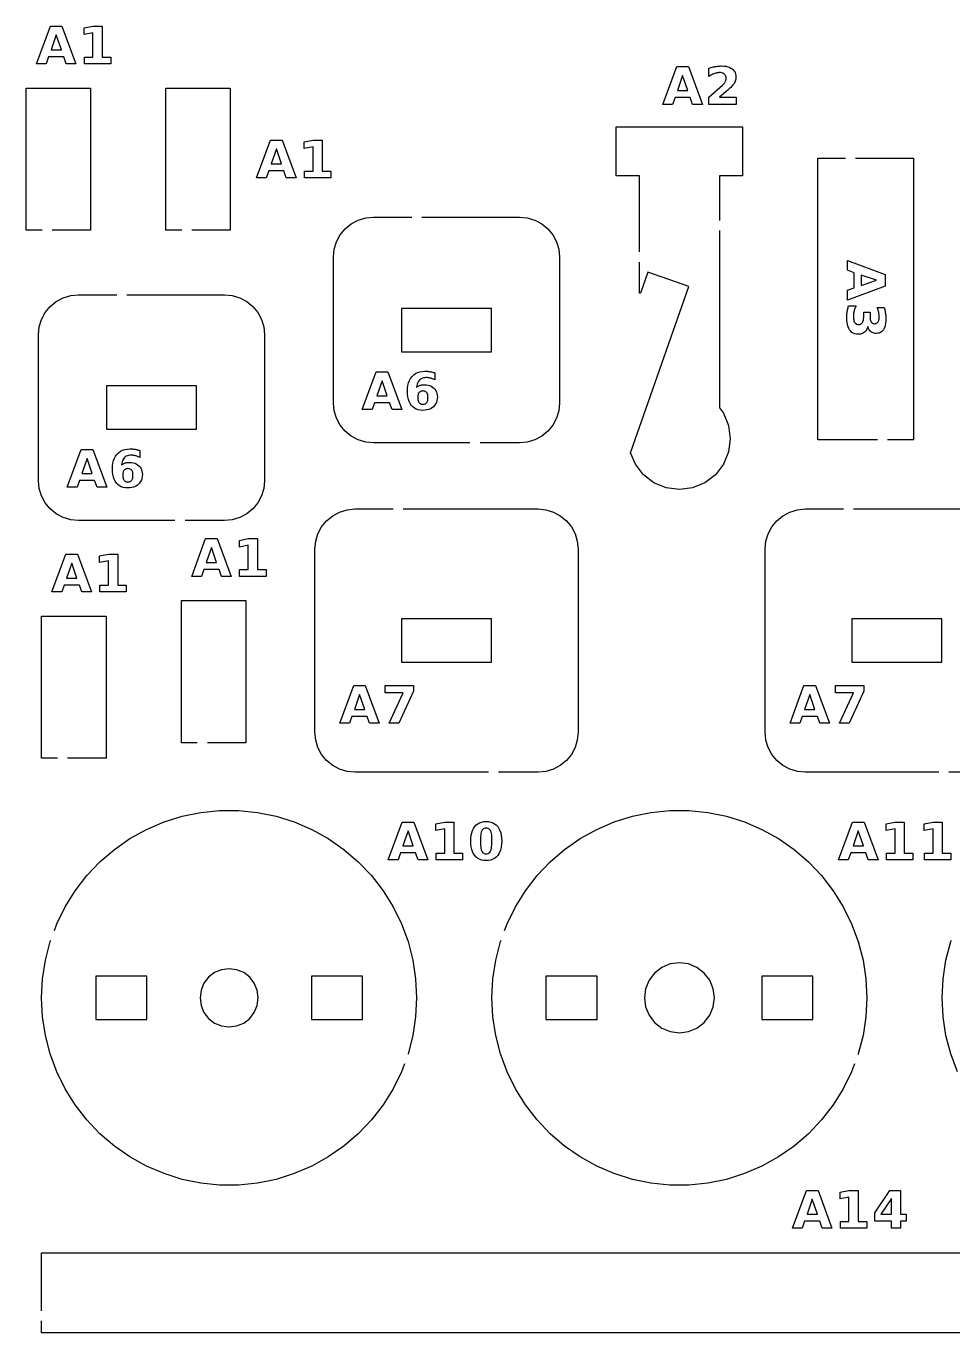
# Model space of a CAD drawing. Header units: millimetres. Extents: x 0 to 300, y 5 to 296.
# Drawn here: x 170.9 to 230.6, y 211.4 to 295.6 of the extents above; entities that cross this region are included whole.
import ezdxf

# ---------------------------------------------------------------- set-up
doc = ezdxf.new("R2010")
doc.units = ezdxf.units.MM
doc.layers.add('CUT', color=1, linetype='CONTINUOUS')
doc.layers.add('ENGRAVE', color=5, linetype='CONTINUOUS')

msp = doc.modelspace()

# ---------------------------------------------------------------- linework, layer by layer
at = {"layer": 'CUT', "color": 1}
for points in [[(171.95, 282.425), (170.925, 282.425), (170.925, 291.575), (175.075, 291.575), (175.075, 282.425), (172.6, 282.425)], [(180.95, 282.425), (179.925, 282.425), (179.925, 291.575), (184.075, 291.575), (184.075, 282.425), (181.6, 282.425)], [(210.425, 281.0269), (210.425, 285.925), (208.925, 285.925), (208.925, 289.075), (217.075, 289.075), (217.075, 285.925), (215.575, 285.925), (215.575, 283.05)], [(225.75, 268.925), (221.925, 268.925), (221.925, 287.075), (223.7, 287.075)], [(224.35, 287.075), (228.075, 287.075), (228.075, 268.925), (226.4, 268.925)], [(199.509, 268.725), (193.2963, 268.725), (192.7976, 268.7741), (192.3145, 268.9207), (191.8692, 269.1587), (191.4789, 269.4789), (191.1587, 269.8692), (190.9207, 270.3145), (190.7741, 270.7976), (190.725, 271.2963), (190.725, 280.7037), (190.7741, 281.2024), (190.9207, 281.6855), (191.1587, 282.1308), (191.4789, 282.5211), (191.8692, 282.8413), (192.3145, 283.0793), (192.7976, 283.2259), (193.2963, 283.275), (195.7633, 283.275)], [(196.4133, 283.275), (202.7037, 283.275), (203.2024, 283.2259), (203.6855, 283.0793), (204.1308, 282.8413), (204.5211, 282.5211), (204.8413, 282.1308), (205.0793, 281.6855), (205.2259, 281.2024), (205.275, 280.7037), (205.275, 271.2963), (205.2259, 270.7976), (205.0793, 270.3145), (204.8413, 269.8692), (204.5211, 269.4789), (204.1308, 269.1587), (203.6855, 268.9207), (203.2024, 268.7741), (202.7037, 268.725), (200.159, 268.725)], [(215.575, 282.4), (215.575, 270.979), (215.8368, 270.6378), (216.164, 269.8478), (216.2756, 269), (216.164, 268.1522), (215.8368, 267.3622), (215.3162, 266.6838), (214.6378, 266.1632), (213.8478, 265.836), (213, 265.7244), (212.1522, 265.836), (211.3622, 266.1632), (210.6838, 266.6838), (210.1632, 267.3622), (209.8605, 268.093), (213.6079, 278.7997), (210.9745, 279.7214), (210.4996, 278.3645), (210.425, 278.3772), (210.425, 280.3769)], [(180.509, 263.725), (174.2963, 263.725), (173.7976, 263.7741), (173.3145, 263.9207), (172.8692, 264.1587), (172.4789, 264.4789), (172.1587, 264.8692), (171.9207, 265.3145), (171.7741, 265.7976), (171.725, 266.2963), (171.725, 275.7037), (171.7741, 276.2024), (171.9207, 276.6855), (172.1587, 277.1308), (172.4789, 277.5211), (172.8692, 277.8413), (173.3145, 278.0793), (173.7976, 278.2259), (174.2963, 278.275), (176.7633, 278.275)], [(177.4133, 278.275), (183.7037, 278.275), (184.2024, 278.2259), (184.6855, 278.0793), (185.1308, 277.8413), (185.5211, 277.5211), (185.8413, 277.1308), (186.0793, 276.6855), (186.2259, 276.2024), (186.275, 275.7037), (186.275, 266.2963), (186.2259, 265.7976), (186.0793, 265.3145), (185.8413, 264.8692), (185.5211, 264.4789), (185.1308, 264.1587), (184.6855, 263.9207), (184.2024, 263.7741), (183.7037, 263.725), (181.159, 263.725)], [(200.709, 247.525), (192.0963, 247.525), (191.5976, 247.5741), (191.1145, 247.7207), (190.6692, 247.9587), (190.2789, 248.2789), (189.9587, 248.6692), (189.7207, 249.1145), (189.5741, 249.5976), (189.525, 250.0963), (189.525, 261.9037), (189.5741, 262.4024), (189.7207, 262.8855), (189.9587, 263.3308), (190.2789, 263.7211), (190.6692, 264.0413), (191.1145, 264.2793), (191.5976, 264.4259), (192.0963, 264.475), (194.5633, 264.475)], [(195.2133, 264.475), (203.9037, 264.475), (204.4024, 264.4259), (204.8855, 264.2793), (205.3308, 264.0413), (205.7211, 263.7211), (206.0413, 263.3308), (206.2793, 262.8855), (206.4259, 262.4024), (206.475, 261.9037), (206.475, 250.0963), (206.4259, 249.5976), (206.2793, 249.1145), (206.0413, 248.6692), (205.7211, 248.2789), (205.3308, 247.9587), (204.8855, 247.7207), (204.4024, 247.5741), (203.9037, 247.525), (201.359, 247.525)], [(229.709, 247.525), (221.0963, 247.525), (220.5976, 247.5741), (220.1145, 247.7207), (219.6692, 247.9587), (219.2789, 248.2789), (218.9587, 248.6692), (218.7207, 249.1145), (218.5741, 249.5976), (218.525, 250.0963), (218.525, 261.9037), (218.5741, 262.4024), (218.7207, 262.8855), (218.9587, 263.3308), (219.2789, 263.7211), (219.6692, 264.0413), (220.1145, 264.2793), (220.5976, 264.4259), (221.0963, 264.475), (223.5633, 264.475)], [(224.2133, 264.475), (232.9037, 264.475), (233.4024, 264.4259), (233.8855, 264.2793), (234.3308, 264.0413), (234.7211, 263.7211), (235.0413, 263.3308), (235.2793, 262.8855), (235.4259, 262.4024), (235.475, 261.9037), (235.475, 250.0963), (235.4259, 249.5976), (235.2793, 249.1145), (235.0413, 248.6692), (234.7211, 248.2789), (234.3308, 247.9587), (233.8855, 247.7207), (233.4024, 247.5741), (232.9037, 247.525), (230.359, 247.525)], [(181.95, 249.425), (180.925, 249.425), (180.925, 258.575), (185.075, 258.575), (185.075, 249.425), (182.6, 249.425)], [(172.95, 248.425), (171.925, 248.425), (171.925, 257.575), (176.075, 257.575), (176.075, 248.425), (173.6, 248.425)], [(172.7426, 237.3274), (172.9035, 237.7619), (173.4422, 238.8601), (174.0892, 239.8981), (174.8379, 240.8654), (175.6807, 241.7519), (176.6088, 242.5487), (177.6127, 243.2475), (178.6822, 243.8411), (179.8063, 244.3234), (180.9733, 244.6896), (182.1715, 244.9359), (183.3884, 245.0596), (184.6116, 245.0596), (185.8285, 244.9359), (187.0267, 244.6896), (188.1937, 244.3234), (189.3178, 243.8411), (190.3873, 243.2475), (191.3912, 242.5487), (192.3193, 241.7519), (193.1621, 240.8654), (193.9108, 239.8981), (194.5578, 238.8601), (195.0965, 237.7619), (195.5213, 236.6148), (195.8279, 235.4307), (196.0131, 234.2216), (196.0751, 233), (196.0131, 231.7784), (195.8279, 230.5693), (195.5213, 229.3852), (195.5114, 229.3583)], [(201.7426, 237.3274), (201.9035, 237.7619), (202.4422, 238.8601), (203.0892, 239.8981), (203.8379, 240.8654), (204.6807, 241.7519), (205.6088, 242.5487), (206.6127, 243.2475), (207.6822, 243.8411), (208.8063, 244.3234), (209.9733, 244.6896), (211.1715, 244.9359), (212.3884, 245.0596), (213.6116, 245.0596), (214.8285, 244.9359), (216.0267, 244.6896), (217.1937, 244.3234), (218.3178, 243.8411), (219.3873, 243.2475), (220.3912, 242.5487), (221.3193, 241.7519), (222.1621, 240.8654), (222.9108, 239.8981), (223.5578, 238.8601), (224.0965, 237.7619), (224.5213, 236.6148), (224.8279, 235.4307), (225.0131, 234.2216), (225.0751, 233), (225.0131, 231.7784), (224.8279, 230.5693), (224.5213, 229.3852), (224.5114, 229.3583)], [(195.2856, 228.7488), (195.0965, 228.2381), (194.5578, 227.1399), (193.9108, 226.1019), (193.1621, 225.1346), (192.3193, 224.2481), (191.3912, 223.4513), (190.3873, 222.7525), (189.3178, 222.1589), (188.1937, 221.6766), (187.0267, 221.3104), (185.8285, 221.0641), (184.6116, 220.9404), (183.3884, 220.9404), (182.1715, 221.0641), (180.9733, 221.3104), (179.8063, 221.6766), (178.6822, 222.1589), (177.6127, 222.7525), (176.6088, 223.4513), (175.6807, 224.2481), (174.8379, 225.1346), (174.0892, 226.1019), (173.4422, 227.1399), (172.9035, 228.2381), (172.4787, 229.3852), (172.1721, 230.5693), (171.9869, 231.7784), (171.9249, 233), (171.9869, 234.2216), (172.1721, 235.4307), (172.4787, 236.6148), (172.5168, 236.7178)], [(224.2856, 228.7488), (224.0965, 228.2381), (223.5578, 227.1399), (222.9108, 226.1019), (222.1621, 225.1346), (221.3193, 224.2481), (220.3912, 223.4513), (219.3873, 222.7525), (218.3178, 222.1589), (217.1937, 221.6766), (216.0267, 221.3104), (214.8285, 221.0641), (213.6116, 220.9404), (212.3884, 220.9404), (211.1715, 221.0641), (209.9733, 221.3104), (208.8063, 221.6766), (207.6822, 222.1589), (206.6127, 222.7525), (205.6088, 223.4513), (204.6807, 224.2481), (203.8379, 225.1346), (203.0892, 226.1019), (202.4422, 227.1399), (201.9035, 228.2381), (201.4787, 229.3852), (201.1721, 230.5693), (200.9869, 231.7784), (200.9249, 233), (200.9869, 234.2216), (201.1721, 235.4307), (201.4787, 236.6148), (201.5168, 236.7178)], [(230.9035, 228.2381), (230.4787, 229.3852), (230.1721, 230.5693), (229.9869, 231.7784), (229.9249, 233), (229.9869, 234.2216), (230.1721, 235.4307), (230.4787, 236.6148), (230.5168, 236.7178)], [(171.925, 212.85), (171.925, 216.575), (256.075, 216.575), (256.075, 215.575), (259.075, 215.575), (259.075, 212.425), (256.075, 212.425), (256.075, 211.425), (171.925, 211.425), (171.925, 212.2)]]:
    msp.add_lwpolyline(points, dxfattribs=at)
for points in [[(200.895, 274.605), (200.895, 277.395), (195.105, 277.395), (195.105, 274.605), (200.895, 274.605)], [(181.895, 269.605), (181.895, 272.395), (176.105, 272.395), (176.105, 269.605), (181.895, 269.605)], [(200.895, 254.605), (200.895, 257.395), (195.105, 257.395), (195.105, 254.605), (200.895, 254.605)], [(229.895, 254.605), (229.895, 257.395), (224.105, 257.395), (224.105, 254.605), (229.895, 254.605)], [(185.8101, 232.515), (185.8739, 233), (185.8101, 233.485), (185.6229, 233.937), (185.3251, 234.3251), (184.937, 234.6229), (184.485, 234.8101), (184, 234.8739), (183.515, 234.8101), (183.063, 234.6229), (182.6749, 234.3251), (182.3771, 233.937), (182.1899, 233.485), (182.1261, 233), (182.1899, 232.515), (182.3771, 232.063), (182.6749, 231.6749), (183.063, 231.3771), (183.515, 231.1899), (184, 231.1261), (184.485, 231.1899), (184.937, 231.3771), (185.3251, 231.6749), (185.6229, 232.063), (185.8101, 232.515)], [(215.1771, 232.4166), (215.2539, 233), (215.1771, 233.5834), (214.952, 234.127), (214.5938, 234.5938), (214.127, 234.952), (213.5834, 235.1771), (213, 235.2539), (212.4166, 235.1771), (211.873, 234.952), (211.4062, 234.5938), (211.048, 234.127), (210.8229, 233.5834), (210.7461, 233), (210.8229, 232.4166), (211.048, 231.873), (211.4062, 231.4062), (211.873, 231.048), (212.4166, 230.8229), (213, 230.7461), (213.5834, 230.8229), (214.127, 231.048), (214.5938, 231.4062), (214.952, 231.873), (215.1771, 232.4166)], [(175.405, 231.605), (178.695, 231.605), (178.695, 234.395), (175.405, 234.395), (175.405, 231.605)], [(189.305, 234.395), (189.305, 231.605), (192.595, 231.605), (192.595, 234.395), (189.305, 234.395)], [(204.405, 231.605), (207.695, 231.605), (207.695, 234.395), (204.405, 234.395), (204.405, 231.605)], [(218.305, 234.395), (218.305, 231.605), (221.595, 231.605), (221.595, 234.395), (218.305, 234.395)]]:
    msp.add_lwpolyline(points, close=True, dxfattribs=at)
at = {"layer": 'ENGRAVE', "color": 5}
for points in [[(172.2181, 293.1368), (171.5882, 293.1368), (172.4882, 295.5668), (173.2353, 295.5668), (174.1354, 293.1368), (173.5055, 293.1368), (173.3525, 293.5795), (172.3727, 293.5795), (172.2181, 293.1368)], [(175.229, 293.5698), (175.229, 295.1404), (174.661, 295.0232), (174.661, 295.4496), (175.2257, 295.5668), (175.8214, 295.5668), (175.8214, 293.5698), (176.3748, 293.5698), (176.3748, 293.1368), (174.6756, 293.1368), (174.6756, 293.5698), (175.229, 293.5698)], [(172.8626, 294.9972), (172.5289, 294.0304), (173.1946, 294.0304), (172.8626, 294.9972)], [(212.5654, 290.529), (211.9355, 290.529), (212.8355, 292.959), (213.5826, 292.959), (214.4827, 290.529), (213.8528, 290.529), (213.6998, 290.9717), (212.72, 290.9717), (212.5654, 290.529)], [(216.6619, 290.9896), (216.6619, 290.529), (214.896, 290.529), (214.896, 290.9896), (215.783, 291.7724), (215.8209, 291.8081), (215.8553, 291.8435), (215.8864, 291.8786), (215.9139, 291.9135), (215.9381, 291.9481), (215.9588, 291.9824), (215.9762, 292.0168), (215.9904, 292.0517), (216.0015, 292.087), (216.0094, 292.1227), (216.0142, 292.159), (216.0158, 292.1956), (216.0126, 292.2507), (216.003, 292.3021), (215.9871, 292.3498), (215.9648, 292.3938), (215.9361, 292.4341), (215.901, 292.4707), (215.8607, 292.5025), (215.8161, 292.5286), (215.7673, 292.5488), (215.7144, 292.5633), (215.6572, 292.572), (215.5958, 292.5749), (215.5462, 292.5731), (215.4951, 292.5679), (215.4424, 292.5592), (215.3882, 292.547), (215.3325, 292.5313), (215.2752, 292.5122), (215.2165, 292.4896), (215.1564, 292.4636), (215.0949, 292.4343), (215.0321, 292.4015), (214.968, 292.3654), (214.9025, 292.3258), (214.9025, 292.8597), (214.9729, 292.8821), (215.043, 292.9026), (215.1128, 292.9213), (215.1824, 292.9382), (215.2517, 292.9532), (215.3208, 292.9663), (215.3894, 292.9775), (215.4577, 292.9866), (215.5254, 292.9938), (215.5928, 292.9988), (215.6596, 293.0019), (215.726, 293.0029), (215.866, 292.9976), (215.9952, 292.9816), (216.1136, 292.9549), (216.2212, 292.9176), (216.318, 292.8695), (216.4039, 292.8109), (216.4778, 292.7426), (216.5382, 292.666), (216.5852, 292.581), (216.6188, 292.4875), (216.6389, 292.3856), (216.6456, 292.2754), (216.6428, 292.2099), (216.6342, 292.146), (216.62, 292.0835), (216.6001, 292.0226), (216.5744, 291.9631), (216.5431, 291.9051), (216.5026, 291.8446), (216.4496, 291.7777), (216.384, 291.7043), (216.3058, 291.6244), (216.2151, 291.5381), (216.1118, 291.4453), (215.5926, 290.9896), (216.6619, 290.9896)], [(213.2099, 292.3893), (212.8762, 291.4225), (213.5419, 291.4225), (213.2099, 292.3893)], [(186.3962, 285.8), (185.7663, 285.8), (186.6663, 288.23), (187.4134, 288.23), (188.3135, 285.8), (187.6836, 285.8), (187.5306, 286.2427), (186.5508, 286.2427), (186.3962, 285.8)], [(189.4071, 286.2329), (189.4071, 287.8036), (188.8391, 287.6864), (188.8391, 288.1128), (189.4038, 288.23), (189.9995, 288.23), (189.9995, 286.2329), (190.5529, 286.2329), (190.5529, 285.8), (188.8537, 285.8), (188.8537, 286.2329), (189.4071, 286.2329)], [(187.0407, 287.6604), (186.707, 286.6936), (187.3727, 286.6936), (187.0407, 287.6604)], [(223.825, 279.8451), (223.825, 280.4749), (226.255, 279.5749), (226.255, 278.8278), (223.825, 277.9277), (223.825, 278.5576), (224.2677, 278.7106), (224.2677, 279.6904), (223.825, 279.8451)], [(225.6854, 279.2005), (224.7186, 279.5342), (224.7186, 278.8685), (225.6854, 279.2005)], [(225.1115, 276.1467), (225.0825, 276.0747), (225.0483, 276.0091), (225.009, 275.9501), (224.9644, 275.8977), (224.9147, 275.8519), (224.86, 275.8128), (224.8005, 275.7809), (224.7363, 275.756), (224.6673, 275.7383), (224.5936, 275.7276), (224.5151, 275.7241), (224.3995, 275.7318), (224.2935, 275.7548), (224.1971, 275.7933), (224.1104, 275.8471), (224.0333, 275.9162), (223.9658, 276.0008), (223.9083, 276.1001), (223.8613, 276.2135), (223.8248, 276.341), (223.7987, 276.4826), (223.783, 276.6383), (223.7778, 276.8081), (223.7786, 276.8705), (223.7811, 276.9329), (223.7853, 276.9955), (223.7912, 277.058), (223.7987, 277.1206), (223.8079, 277.1832), (223.8188, 277.2458), (223.8313, 277.3081), (223.8455, 277.3702), (223.8614, 277.4321), (223.879, 277.4937), (223.8982, 277.5551), (224.3816, 277.5551), (224.3535, 277.4966), (224.3278, 277.4382), (224.3045, 277.38), (224.2836, 277.3219), (224.2651, 277.2639), (224.249, 277.206), (224.2353, 277.1484), (224.2241, 277.0911), (224.2154, 277.0341), (224.2092, 276.9774), (224.2055, 276.9211), (224.2042, 276.865), (224.2066, 276.7853), (224.2138, 276.712), (224.2258, 276.6451), (224.2426, 276.5847), (224.2641, 276.5308), (224.2905, 276.4834), (224.3213, 276.4428), (224.3563, 276.4097), (224.3955, 276.3839), (224.4388, 276.3655), (224.4863, 276.3544), (224.5379, 276.3507), (224.591, 276.3545), (224.6396, 276.3658), (224.6838, 276.3847), (224.7234, 276.4111), (224.7586, 276.4451), (224.7894, 276.4866), (224.8155, 276.5355), (224.8368, 276.5916), (224.8534, 276.6549), (224.8653, 276.7253), (224.8724, 276.803), (224.8748, 276.8878), (224.8748, 277.1385), (225.2785, 277.1385), (225.2785, 276.8748), (225.2805, 276.7995), (225.2867, 276.7309), (225.297, 276.6689), (225.3114, 276.6137), (225.3299, 276.5651), (225.3525, 276.5232), (225.3793, 276.4879), (225.4105, 276.459), (225.4459, 276.4366), (225.4856, 276.4205), (225.5296, 276.4109), (225.5779, 276.4077), (225.6228, 276.4108), (225.6642, 276.4202), (225.702, 276.4358), (225.7363, 276.4576), (225.7671, 276.4857), (225.7944, 276.52), (225.8178, 276.56), (225.8369, 276.6052), (225.8518, 276.6555), (225.8624, 276.711), (225.8688, 276.7716), (225.8709, 276.8374), (225.8699, 276.8879), (225.8671, 276.9386), (225.8624, 276.9896), (225.8557, 277.0406), (225.8472, 277.0919), (225.8367, 277.1434), (225.8244, 277.1949), (225.8103, 277.2463), (225.7944, 277.2976), (225.7767, 277.3488), (225.7571, 277.3999), (225.7358, 277.451), (226.1948, 277.451), (226.2114, 277.3892), (226.2266, 277.3276), (226.2404, 277.2662), (226.2527, 277.205), (226.2635, 277.144), (226.2729, 277.0831), (226.2809, 277.0226), (226.2874, 276.9623), (226.2924, 276.9025), (226.2961, 276.843), (226.2982, 276.7838), (226.299, 276.7251), (226.2946, 276.5738), (226.2817, 276.4358), (226.2601, 276.311), (226.2299, 276.1995), (226.191, 276.1013), (226.1435, 276.0162), (226.0873, 275.9444), (226.0224, 275.8856), (225.9488, 275.8399), (225.8665, 275.8072), (225.7754, 275.7876), (225.6756, 275.7811), (225.6067, 275.7842), (225.542, 275.7935), (225.4817, 275.8091), (225.4257, 275.831), (225.3739, 275.859), (225.3265, 275.8934), (225.2834, 275.9338), (225.2448, 275.9802), (225.2107, 276.0325), (225.1811, 276.0908), (225.1559, 276.1551), (225.1352, 276.2254), (225.1115, 276.1467)], [(193.2049, 270.875), (192.5751, 270.875), (193.4751, 273.305), (194.2222, 273.305), (195.1223, 270.875), (194.4924, 270.875), (194.3394, 271.3177), (193.3596, 271.3177), (193.2049, 270.875)], [(193.8495, 272.7354), (193.5158, 271.7686), (194.1815, 271.7686), (193.8495, 272.7354)], [(197.2016, 272.8157), (197.1516, 272.8369), (197.1025, 272.856), (197.0545, 272.873), (197.0074, 272.8878), (196.9613, 272.9006), (196.9159, 272.9112), (196.8709, 272.92), (196.8262, 272.9268), (196.7819, 272.9317), (196.738, 272.9346), (196.6944, 272.9355), (196.6045, 272.9312), (196.5215, 272.9183), (196.4454, 272.8967), (196.3761, 272.8665), (196.3137, 272.8276), (196.2582, 272.7801), (196.2097, 272.7241), (196.1685, 272.6598), (196.1345, 272.587), (196.1077, 272.5059), (196.0882, 272.4165), (196.0759, 272.3187), (196.1122, 272.3442), (196.1495, 272.3674), (196.1878, 272.3885), (196.2271, 272.4073), (196.2674, 272.4239), (196.3087, 272.4383), (196.3511, 272.4505), (196.3947, 272.4605), (196.4397, 272.4682), (196.4859, 272.4738), (196.5334, 272.4771), (196.5821, 272.4782), (196.7023, 272.4721), (196.8146, 272.454), (196.9188, 272.4237), (197.015, 272.3813), (197.1033, 272.3267), (197.1835, 272.2601), (197.2534, 272.1836), (197.3105, 272.0997), (197.355, 272.0082), (197.3868, 271.9093), (197.4058, 271.8028), (197.4122, 271.6888), (197.4051, 271.5629), (197.3838, 271.4457), (197.3483, 271.337), (197.2986, 271.2371), (197.2347, 271.1457), (197.1566, 271.063), (197.0666, 270.9911), (196.9669, 270.9323), (196.8576, 270.8866), (196.7385, 270.8539), (196.6098, 270.8343), (196.4714, 270.8278), (196.3195, 270.8367), (196.1794, 270.8633), (196.0513, 270.9078), (195.935, 270.9699), (195.8307, 271.0499), (195.7382, 271.1476), (195.6589, 271.2617), (195.594, 271.3906), (195.5435, 271.5344), (195.5074, 271.6931), (195.4858, 271.8666), (195.4786, 272.055), (195.487, 272.2486), (195.5123, 272.4278), (195.5545, 272.5927), (195.6135, 272.7433), (195.6894, 272.8796), (195.7821, 273.0015), (195.8896, 273.1066), (196.0095, 273.1927), (196.142, 273.2596), (196.287, 273.3075), (196.4446, 273.3361), (196.6146, 273.3457), (196.6703, 273.345), (196.7253, 273.3428), (196.7799, 273.3392), (196.8338, 273.3341), (196.8873, 273.3276), (196.9402, 273.3197), (196.9927, 273.3103), (197.0451, 273.2994), (197.0972, 273.2871), (197.1492, 273.2734), (197.201, 273.2582), (197.2527, 273.2415), (197.2527, 272.7923), (197.2016, 272.8157)], [(196.3775, 272.0627), (196.3341, 272.0479), (196.2953, 272.0272), (196.261, 272.0005), (196.2313, 271.9679), (196.2062, 271.9294), (196.1857, 271.885), (196.1697, 271.8347), (196.1583, 271.7784), (196.1514, 271.7162), (196.1492, 271.6481), (196.1514, 271.58), (196.1583, 271.5178), (196.1697, 271.4615), (196.1857, 271.4112), (196.2062, 271.3668), (196.2313, 271.3283), (196.261, 271.2957), (196.2953, 271.2691), (196.3341, 271.2483), (196.3775, 271.2335), (196.4254, 271.2246), (196.4779, 271.2217), (196.5309, 271.2246), (196.5793, 271.2335), (196.623, 271.2483), (196.662, 271.2691), (196.6964, 271.2957), (196.7261, 271.3283), (196.7513, 271.3668), (196.7718, 271.4112), (196.7878, 271.4615), (196.7992, 271.5178), (196.8061, 271.58), (196.8083, 271.6481), (196.8061, 271.7162), (196.7992, 271.7784), (196.7878, 271.8347), (196.7718, 271.885), (196.7513, 271.9294), (196.7261, 271.9679), (196.6964, 272.0005), (196.662, 272.0272), (196.623, 272.0479), (196.5793, 272.0627), (196.5309, 272.0716), (196.4779, 272.0745), (196.4254, 272.0716), (196.3775, 272.0627)], [(174.2049, 265.875), (173.5751, 265.875), (174.4751, 268.305), (175.2222, 268.305), (176.1223, 265.875), (175.4924, 265.875), (175.3394, 266.3177), (174.3596, 266.3177), (174.2049, 265.875)], [(174.8495, 267.7354), (174.5158, 266.7686), (175.1815, 266.7686), (174.8495, 267.7354)], [(178.2016, 267.8157), (178.1516, 267.8369), (178.1025, 267.856), (178.0545, 267.873), (178.0074, 267.8878), (177.9613, 267.9006), (177.9159, 267.9112), (177.8709, 267.92), (177.8262, 267.9268), (177.7819, 267.9317), (177.738, 267.9346), (177.6944, 267.9355), (177.6045, 267.9312), (177.5215, 267.9183), (177.4454, 267.8967), (177.3761, 267.8665), (177.3137, 267.8276), (177.2582, 267.7801), (177.2097, 267.7241), (177.1685, 267.6598), (177.1345, 267.587), (177.1077, 267.5059), (177.0882, 267.4165), (177.0759, 267.3187), (177.1122, 267.3442), (177.1495, 267.3674), (177.1878, 267.3885), (177.2271, 267.4073), (177.2674, 267.4239), (177.3087, 267.4383), (177.3511, 267.4505), (177.3947, 267.4605), (177.4397, 267.4682), (177.4859, 267.4738), (177.5334, 267.4771), (177.5821, 267.4782), (177.7023, 267.4721), (177.8146, 267.454), (177.9188, 267.4237), (178.015, 267.3813), (178.1033, 267.3267), (178.1835, 267.2601), (178.2534, 267.1836), (178.3105, 267.0997), (178.355, 267.0082), (178.3868, 266.9093), (178.4058, 266.8028), (178.4122, 266.6888), (178.4051, 266.5629), (178.3838, 266.4457), (178.3483, 266.337), (178.2986, 266.2371), (178.2347, 266.1457), (178.1566, 266.063), (178.0666, 265.9911), (177.9669, 265.9323), (177.8576, 265.8866), (177.7385, 265.8539), (177.6098, 265.8343), (177.4714, 265.8278), (177.3195, 265.8367), (177.1794, 265.8633), (177.0513, 265.9078), (176.935, 265.9699), (176.8307, 266.0499), (176.7382, 266.1476), (176.6589, 266.2617), (176.594, 266.3906), (176.5435, 266.5344), (176.5074, 266.6931), (176.4858, 266.8666), (176.4786, 267.055), (176.487, 267.2486), (176.5123, 267.4278), (176.5545, 267.5927), (176.6135, 267.7433), (176.6894, 267.8796), (176.7821, 268.0015), (176.8896, 268.1066), (177.0095, 268.1927), (177.142, 268.2596), (177.287, 268.3075), (177.4446, 268.3361), (177.6146, 268.3457), (177.6703, 268.345), (177.7253, 268.3428), (177.7799, 268.3392), (177.8338, 268.3341), (177.8873, 268.3276), (177.9402, 268.3197), (177.9927, 268.3103), (178.0451, 268.2994), (178.0972, 268.2871), (178.1492, 268.2734), (178.201, 268.2582), (178.2527, 268.2415), (178.2527, 267.7923), (178.2016, 267.8157)], [(177.3775, 267.0627), (177.3341, 267.0479), (177.2953, 267.0272), (177.261, 267.0005), (177.2313, 266.9679), (177.2062, 266.9294), (177.1857, 266.885), (177.1697, 266.8347), (177.1583, 266.7784), (177.1514, 266.7162), (177.1492, 266.6481), (177.1514, 266.58), (177.1583, 266.5178), (177.1697, 266.4615), (177.1857, 266.4112), (177.2062, 266.3668), (177.2313, 266.3283), (177.261, 266.2957), (177.2953, 266.2691), (177.3341, 266.2483), (177.3775, 266.2335), (177.4254, 266.2246), (177.4779, 266.2217), (177.5309, 266.2246), (177.5793, 266.2335), (177.623, 266.2483), (177.662, 266.2691), (177.6964, 266.2957), (177.7261, 266.3283), (177.7513, 266.3668), (177.7718, 266.4112), (177.7878, 266.4615), (177.7992, 266.5178), (177.8061, 266.58), (177.8083, 266.6481), (177.8061, 266.7162), (177.7992, 266.7784), (177.7878, 266.8347), (177.7718, 266.885), (177.7513, 266.9294), (177.7261, 266.9679), (177.6964, 267.0005), (177.662, 267.0272), (177.623, 267.0479), (177.5793, 267.0627), (177.5309, 267.0716), (177.4779, 267.0745), (177.4254, 267.0716), (177.3775, 267.0627)], [(182.2181, 260.1368), (181.5882, 260.1368), (182.4882, 262.5668), (183.2353, 262.5668), (184.1354, 260.1368), (183.5055, 260.1368), (183.3525, 260.5795), (182.3727, 260.5795), (182.2181, 260.1368)], [(185.229, 260.5698), (185.229, 262.1404), (184.661, 262.0232), (184.661, 262.4496), (185.2257, 262.5668), (185.8214, 262.5668), (185.8214, 260.5698), (186.3748, 260.5698), (186.3748, 260.1368), (184.6756, 260.1368), (184.6756, 260.5698), (185.229, 260.5698)], [(182.8626, 261.9972), (182.5289, 261.0304), (183.1946, 261.0304), (182.8626, 261.9972)], [(173.2181, 259.1368), (172.5882, 259.1368), (173.4882, 261.5668), (174.2353, 261.5668), (175.1354, 259.1368), (174.5055, 259.1368), (174.3525, 259.5795), (173.3727, 259.5795), (173.2181, 259.1368)], [(173.8626, 260.9972), (173.5289, 260.0304), (174.1946, 260.0304), (173.8626, 260.9972)], [(176.229, 259.5698), (176.229, 261.1404), (175.661, 261.0232), (175.661, 261.4496), (176.2257, 261.5668), (176.8214, 261.5668), (176.8214, 259.5698), (177.3748, 259.5698), (177.3748, 259.1368), (175.6756, 259.1368), (175.6756, 259.5698), (176.229, 259.5698)], [(191.7549, 250.675), (191.1251, 250.675), (192.0251, 253.105), (192.7722, 253.105), (193.6723, 250.675), (193.0424, 250.675), (192.8894, 251.1177), (191.9096, 251.1177), (191.7549, 250.675)], [(192.3995, 252.5354), (192.0658, 251.5686), (192.7315, 251.5686), (192.3995, 252.5354)], [(195.8759, 253.105), (195.8759, 252.7518), (194.9286, 250.675), (194.3183, 250.675), (195.2151, 252.6444), (194.0449, 252.6444), (194.0449, 253.105), (195.8759, 253.105)], [(220.7549, 250.675), (220.1251, 250.675), (221.0251, 253.105), (221.7722, 253.105), (222.6723, 250.675), (222.0424, 250.675), (221.8894, 251.1177), (220.9096, 251.1177), (220.7549, 250.675)], [(221.3995, 252.5354), (221.0658, 251.5686), (221.7315, 251.5686), (221.3995, 252.5354)], [(224.8759, 253.105), (224.8759, 252.7518), (223.9286, 250.675), (223.3183, 250.675), (224.2151, 252.6444), (223.0449, 252.6444), (223.0449, 253.105), (224.8759, 253.105)], [(194.2483, 241.8819), (195.1484, 244.3119), (195.8955, 244.3119), (196.7955, 241.8819), (196.1656, 241.8819), (196.0127, 242.3246), (195.0328, 242.3246), (194.8782, 241.8819), (194.2483, 241.8819)], [(197.8892, 243.8854), (197.3211, 243.7683), (197.3211, 244.1947), (197.8859, 244.3119), (198.4816, 244.3119), (198.4816, 242.3148), (199.035, 242.3148), (199.035, 241.8819), (197.3358, 241.8819), (197.3358, 242.3148), (197.8892, 242.3148), (197.8892, 243.8854)], [(201.5287, 242.7225), (201.4925, 242.5596), (201.4419, 242.4119), (201.3768, 242.2796), (201.2972, 242.1626), (201.2044, 242.0624), (201.0994, 241.9804), (200.9823, 241.9167), (200.8531, 241.8711), (200.7117, 241.8438), (200.5583, 241.8347), (200.4043, 241.8438), (200.2626, 241.8711), (200.1331, 241.9167), (200.0158, 241.9804), (199.9106, 242.0624), (199.8177, 242.1626), (199.7382, 242.2796), (199.6731, 242.4119), (199.6224, 242.5596), (199.5863, 242.7225), (199.5645, 242.9008), (199.5573, 243.0944), (199.5645, 243.2885), (199.5863, 243.4672), (199.6224, 243.6305), (199.6731, 243.7784), (199.7382, 243.9108), (199.8177, 244.0279), (199.9106, 244.1281), (200.0158, 244.2101), (200.1331, 244.2738), (200.2626, 244.3194), (200.4043, 244.3467), (200.5583, 244.3558), (200.7117, 244.3467), (200.8531, 244.3194), (200.9823, 244.2738), (201.0994, 244.2101), (201.2044, 244.1281), (201.2972, 244.0279), (201.3768, 243.9108), (201.4419, 243.7784), (201.4925, 243.6305), (201.5287, 243.4672), (201.5504, 243.2885), (201.5576, 243.0944), (201.5504, 242.9008), (201.5287, 242.7225)], [(223.8782, 241.8819), (223.2483, 241.8819), (224.1484, 244.3119), (224.8955, 244.3119), (225.7955, 241.8819), (225.1656, 241.8819), (225.0127, 242.3246), (224.0328, 242.3246), (223.8782, 241.8819)], [(226.8892, 243.8854), (226.3211, 243.7683), (226.3211, 244.1947), (226.8859, 244.3119), (227.4816, 244.3119), (227.4816, 242.3148), (228.035, 242.3148), (228.035, 241.8819), (226.3358, 241.8819), (226.3358, 242.3148), (226.8892, 242.3148), (226.8892, 243.8854)], [(229.3418, 243.8854), (228.7738, 243.7683), (228.7738, 244.1947), (229.3386, 244.3119), (229.9343, 244.3119), (229.9343, 242.3148), (230.4877, 242.3148), (230.4877, 241.8819), (228.7884, 241.8819), (228.7884, 242.3148), (229.3418, 242.3148), (229.3418, 243.8854)], [(195.1891, 242.7754), (195.8548, 242.7754), (195.5227, 243.7422), (195.1891, 242.7754)], [(200.9215, 243.3732), (200.9097, 243.4877), (200.893, 243.5872), (200.8717, 243.6718), (200.8456, 243.7414), (200.8138, 243.7983), (200.7757, 243.8449), (200.731, 243.8812), (200.6799, 243.9071), (200.6223, 243.9226), (200.5583, 243.9278), (200.4942, 243.9226), (200.4366, 243.9071), (200.3854, 243.8812), (200.3406, 243.8449), (200.3022, 243.7983), (200.2702, 243.7414), (200.2438, 243.6718), (200.2223, 243.5872), (200.2055, 243.4877), (200.1935, 243.3732), (200.1863, 243.2437), (200.1839, 243.0993), (200.1863, 242.9533), (200.1935, 242.8224), (200.2055, 242.7067), (200.2223, 242.606), (200.2438, 242.5204), (200.2702, 242.4499), (200.3022, 242.3922), (200.3406, 242.345), (200.3854, 242.3083), (200.4366, 242.2821), (200.4942, 242.2663), (200.5583, 242.2611), (200.6219, 242.2663), (200.6791, 242.2821), (200.73, 242.3083), (200.7746, 242.345), (200.8128, 242.3922), (200.8448, 242.4499), (200.8711, 242.5204), (200.8927, 242.606), (200.9094, 242.7067), (200.9214, 242.8224), (200.9286, 242.9533), (200.931, 243.0993), (200.9286, 243.2437), (200.9215, 243.3732)], [(224.5227, 243.7422), (224.1891, 242.7754), (224.8548, 242.7754), (224.5227, 243.7422)], [(220.9111, 218.1672), (220.2812, 218.1672), (221.1813, 220.5972), (221.9283, 220.5972), (222.8284, 218.1672), (222.1985, 218.1672), (222.0455, 218.6099), (221.0657, 218.6099), (220.9111, 218.1672)], [(223.922, 220.1708), (223.354, 220.0536), (223.354, 220.48), (223.9188, 220.5972), (224.5145, 220.5972), (224.5145, 218.6001), (225.0679, 218.6001), (225.0679, 218.1672), (223.3686, 218.1672), (223.3686, 218.6001), (223.922, 218.6001), (223.922, 220.1708)], [(227.597, 219.064), (227.597, 218.6099), (227.2503, 218.6099), (227.2503, 218.1672), (226.6579, 218.1672), (226.6579, 218.6099), (225.5804, 218.6099), (225.5804, 219.147), (226.5537, 220.5972), (227.2503, 220.5972), (227.2503, 219.064), (227.597, 219.064)], [(221.5556, 220.0276), (221.222, 219.0608), (221.8876, 219.0608), (221.5556, 220.0276)], [(226.6579, 220.0813), (225.971, 219.064), (226.6579, 219.064), (226.6579, 220.0813)]]:
    msp.add_lwpolyline(points, close=True, dxfattribs=at)

doc.saveas('drawing.dxf')
